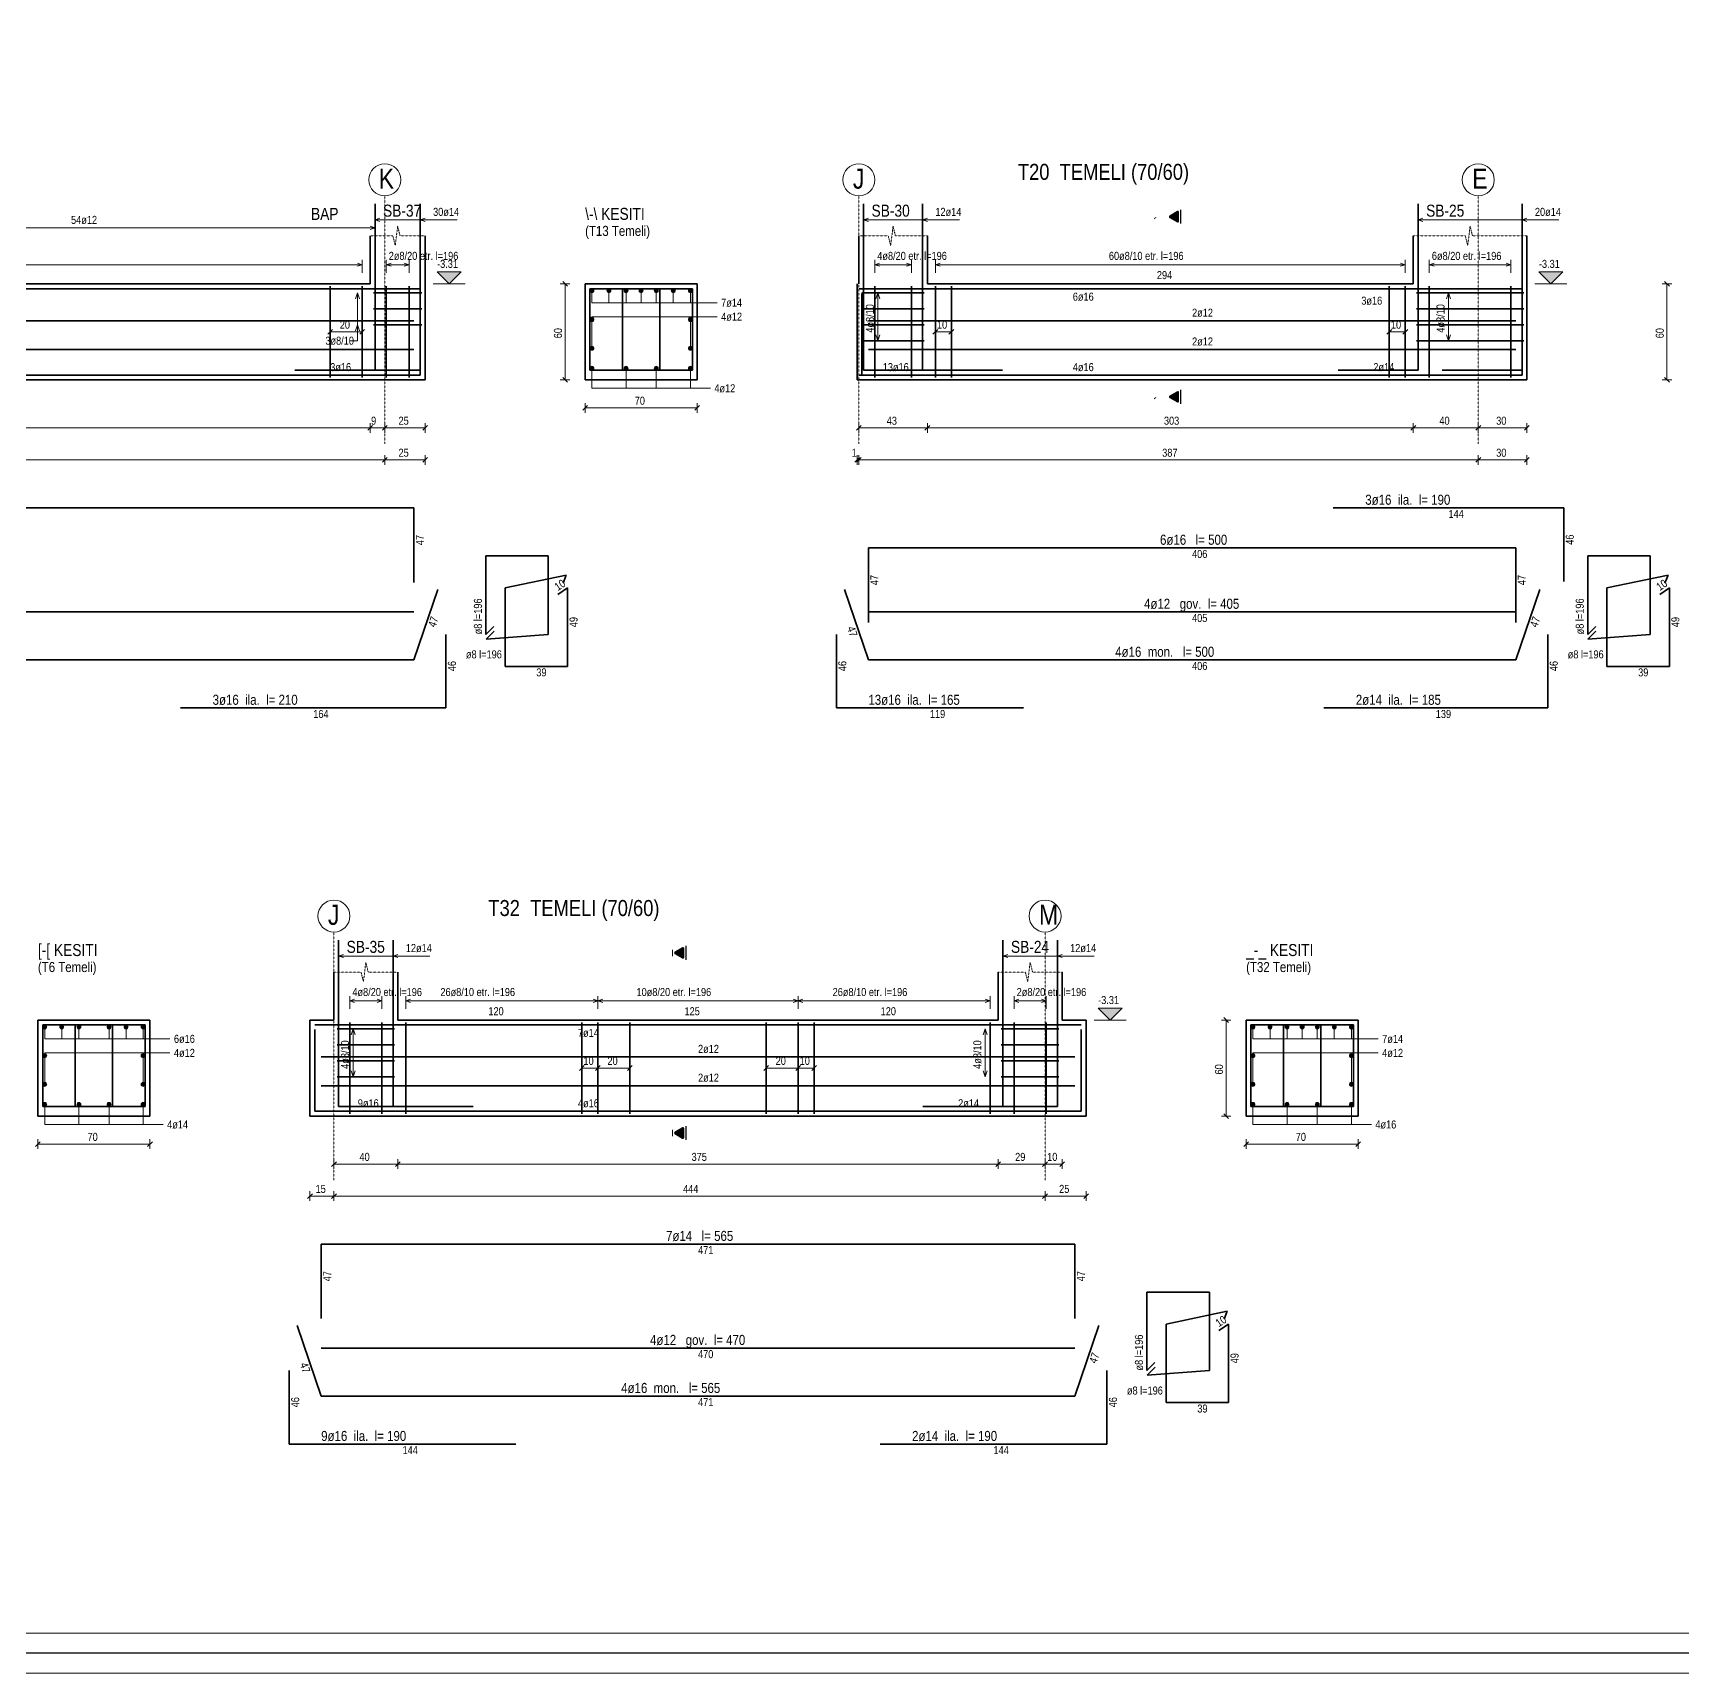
# Model space of a CAD drawing. Header units: millimetres. Extents: x -267 to 94375, y 6431 to 10838.
# Drawn here: x 36327 to 38388, y 6532 to 8581 of the extents above; entities that cross this region are included whole.
import ezdxf

# ---------------------------------------------------------------- set-up
doc = ezdxf.new("R2010")
doc.units = ezdxf.units.MM
doc.header["$LTSCALE"] = 0.0001
doc.linetypes.add('DASHED', pattern=[19.05, 12.7, -6.35])
for name, color, linetype, lineweight in [('AKS BALONU (BEYKENT)', 7, 'Continuous', 20), ('AKS CIZGISI (BEYKENT)', 252, 'DASHED', 20), ('AKS NO (BEYKENT)', 3, 'Continuous', 20), ('DONATI (BEYKENT)', 4, 'Continuous', 35), ('DONATI KESIT (BEYKENT)', 7, 'Continuous', 20), ('DONATI YAZISI (BEYKENT)', 3, 'Continuous', 20), ('FILIZ (BEYKENT)', 60, 'Continuous', 20), ('I.DONATI OKU (BEYKENT)', 160, 'Continuous', 20), ('KESIT ISMI (BEYKENT)', 6, 'Continuous', 20), ('KESIT SINIRI (BEYKENT)', 241, 'DASHED', 20), ('KESIT_(BEYKENT)', 151, 'Continuous', 25), ('KOLON ISMI (BEYKENT)', 91, 'Continuous', 20), ('KOT CIZGI (BEYKENT)', 120, 'Continuous', 20), ('KOT YAZI (BEYKENT)', 7, 'Continuous', 20), ('OLCU (BEYKENT)', 14, 'Continuous', 20), ('OLCU YAZISI (BEYKENT)', 7, 'Continuous', 20), ('SHEETSUMMARY-50', 152, 'Continuous', 20), ('SheetView', 40, 'Continuous', 20), ('SheetViewOut', 231, 'Continuous', 20), ('TEMEL (BEYKENT)', 2, 'Continuous', 35), ('TEMEL ISMI (BEYKENT)', 40, 'Continuous', 20), ('YAZI (BEYKENT)', 140, 'Continuous', 20)]:
    doc.layers.add(name, color=color, linetype=linetype, lineweight=lineweight)
doc.styles.add('KOT (BEYKENT)', font='')
doc.styles.add('OLCU (BEYKENT)', font='')
doc.styles.add('YAZI (BEYKENT)', font='')
doc.styles.get('KOT (BEYKENT)').set_extended_font_data('Bahnschrift Light Condensed')
doc.styles.get('OLCU (BEYKENT)').set_extended_font_data('Bahnschrift Light Condensed')
doc.styles.get('YAZI (BEYKENT)').set_extended_font_data('Bahnschrift Light Condensed')

msp = doc.modelspace()

# ---------------------------------------------------------------- hatches: boundary and pattern name
at = {"layer": 'DONATI KESIT (BEYKENT)', "lineweight": 30}
h = msp.add_hatch(color=256, dxfattribs=at)
h.dxf.hatch_style = 1
h.paths.add_polyline_path([(37023.27, 8259.33, 1), (37028.27, 8259.33, 1)])
h = msp.add_hatch(color=256, dxfattribs=at)
h.dxf.hatch_style = 1
h.paths.add_polyline_path([(37044.6, 8259.33, 1), (37049.6, 8259.33, 1)])
h = msp.add_hatch(color=256, dxfattribs=at)
h.dxf.hatch_style = 1
h.paths.add_polyline_path([(37065.93, 8259.33, 1), (37070.93, 8259.33, 1)])
h = msp.add_hatch(color=256, dxfattribs=at)
h.dxf.hatch_style = 1
h.paths.add_polyline_path([(37084.77, 8259.33, 1), (37089.77, 8259.33, 1)])
h = msp.add_hatch(color=256, dxfattribs=at)
h.dxf.hatch_style = 1
h.paths.add_polyline_path([(37103.6, 8259.33, 1), (37108.6, 8259.33, 1)])
h = msp.add_hatch(color=256, dxfattribs=at)
h.dxf.hatch_style = 1
h.paths.add_polyline_path([(37124.93, 8259.33, 1), (37129.93, 8259.33, 1)])
h = msp.add_hatch(color=256, dxfattribs=at)
h.dxf.hatch_style = 1
h.paths.add_polyline_path([(37146.27, 8259.33, 1), (37151.27, 8259.33, 1)])
h = msp.add_hatch(color=256, dxfattribs=at)
h.dxf.hatch_style = 1
h.paths.add_polyline_path([(37023.27, 8223.33, 1), (37028.27, 8223.33, 1)])
h = msp.add_hatch(color=256, dxfattribs=at)
h.dxf.hatch_style = 1
h.paths.add_polyline_path([(37146.27, 8223.33, 1), (37151.27, 8223.33, 1)])
h = msp.add_hatch(color=256, dxfattribs=at)
h.dxf.hatch_style = 1
h.paths.add_polyline_path([(37023.27, 8187.33, 1), (37028.27, 8187.33, 1)])
h = msp.add_hatch(color=256, dxfattribs=at)
h.dxf.hatch_style = 1
h.paths.add_polyline_path([(37146.27, 8187.33, 1), (37151.27, 8187.33, 1)])
h = msp.add_hatch(color=256, dxfattribs=at)
h.dxf.hatch_style = 1
h.paths.add_polyline_path([(37023.27, 8162.33, 1), (37028.27, 8162.33, 1)])
h = msp.add_hatch(color=256, dxfattribs=at)
h.dxf.hatch_style = 1
h.paths.add_polyline_path([(37065.93, 8162.33, 1), (37070.93, 8162.33, 1)])
h = msp.add_hatch(color=256, dxfattribs=at)
h.dxf.hatch_style = 1
h.paths.add_polyline_path([(37103.6, 8162.33, 1), (37108.6, 8162.33, 1)])
h = msp.add_hatch(color=256, dxfattribs=at)
h.dxf.hatch_style = 1
h.paths.add_polyline_path([(37146.27, 8162.33, 1), (37151.27, 8162.33, 1)])
h = msp.add_hatch(color=256, dxfattribs=at)
h.dxf.hatch_style = 1
h.paths.add_polyline_path([(36339.39, 7339.33, 1), (36344.39, 7339.33, 1)])
h = msp.add_hatch(color=256, dxfattribs=at)
h.dxf.hatch_style = 1
h.paths.add_polyline_path([(36360.73, 7339.33, 1), (36365.73, 7339.33, 1)])
h = msp.add_hatch(color=256, dxfattribs=at)
h.dxf.hatch_style = 1
h.paths.add_polyline_path([(36382.06, 7339.33, 1), (36387.06, 7339.33, 1)])
h = msp.add_hatch(color=256, dxfattribs=at)
h.dxf.hatch_style = 1
h.paths.add_polyline_path([(36419.73, 7339.33, 1), (36424.73, 7339.33, 1)])
h = msp.add_hatch(color=256, dxfattribs=at)
h.dxf.hatch_style = 1
h.paths.add_polyline_path([(36441.06, 7339.33, 1), (36446.06, 7339.33, 1)])
h = msp.add_hatch(color=256, dxfattribs=at)
h.dxf.hatch_style = 1
h.paths.add_polyline_path([(36462.39, 7339.33, 1), (36467.39, 7339.33, 1)])
h = msp.add_hatch(color=256, dxfattribs=at)
h.dxf.hatch_style = 1
h.paths.add_polyline_path([(37849.39, 7339.33, 1), (37854.39, 7339.33, 1)])
h = msp.add_hatch(color=256, dxfattribs=at)
h.dxf.hatch_style = 1
h.paths.add_polyline_path([(37870.72, 7339.33, 1), (37875.72, 7339.33, 1)])
h = msp.add_hatch(color=256, dxfattribs=at)
h.dxf.hatch_style = 1
h.paths.add_polyline_path([(37892.06, 7339.33, 1), (37897.06, 7339.33, 1)])
h = msp.add_hatch(color=256, dxfattribs=at)
h.dxf.hatch_style = 1
h.paths.add_polyline_path([(37910.89, 7339.33, 1), (37915.89, 7339.33, 1)])
h = msp.add_hatch(color=256, dxfattribs=at)
h.dxf.hatch_style = 1
h.paths.add_polyline_path([(37929.72, 7339.33, 1), (37934.72, 7339.33, 1)])
h = msp.add_hatch(color=256, dxfattribs=at)
h.dxf.hatch_style = 1
h.paths.add_polyline_path([(37951.06, 7339.33, 1), (37956.06, 7339.33, 1)])
h = msp.add_hatch(color=256, dxfattribs=at)
h.dxf.hatch_style = 1
h.paths.add_polyline_path([(37972.39, 7339.33, 1), (37977.39, 7339.33, 1)])
h = msp.add_hatch(color=256, dxfattribs=at)
h.dxf.hatch_style = 1
h.paths.add_polyline_path([(36339.39, 7303.33, 1), (36344.39, 7303.33, 1)])
h = msp.add_hatch(color=256, dxfattribs=at)
h.dxf.hatch_style = 1
h.paths.add_polyline_path([(36462.39, 7303.33, 1), (36467.39, 7303.33, 1)])
h = msp.add_hatch(color=256, dxfattribs=at)
h.dxf.hatch_style = 1
h.paths.add_polyline_path([(37849.39, 7303.33, 1), (37854.39, 7303.33, 1)])
h = msp.add_hatch(color=256, dxfattribs=at)
h.dxf.hatch_style = 1
h.paths.add_polyline_path([(37972.39, 7303.33, 1), (37977.39, 7303.33, 1)])
h = msp.add_hatch(color=256, dxfattribs=at)
h.dxf.hatch_style = 1
h.paths.add_polyline_path([(36339.39, 7267.33, 1), (36344.39, 7267.33, 1)])
h = msp.add_hatch(color=256, dxfattribs=at)
h.dxf.hatch_style = 1
h.paths.add_polyline_path([(36462.39, 7267.33, 1), (36467.39, 7267.33, 1)])
h = msp.add_hatch(color=256, dxfattribs=at)
h.dxf.hatch_style = 1
h.paths.add_polyline_path([(37849.39, 7267.33, 1), (37854.39, 7267.33, 1)])
h = msp.add_hatch(color=256, dxfattribs=at)
h.dxf.hatch_style = 1
h.paths.add_polyline_path([(37972.39, 7267.33, 1), (37977.39, 7267.33, 1)])
h = msp.add_hatch(color=256, dxfattribs=at)
h.dxf.hatch_style = 1
h.paths.add_polyline_path([(36339.39, 7242.33, 1), (36344.39, 7242.33, 1)])
h = msp.add_hatch(color=256, dxfattribs=at)
h.dxf.hatch_style = 1
h.paths.add_polyline_path([(36382.06, 7242.33, 1), (36387.06, 7242.33, 1)])
h = msp.add_hatch(color=256, dxfattribs=at)
h.dxf.hatch_style = 1
h.paths.add_polyline_path([(36419.73, 7242.33, 1), (36424.73, 7242.33, 1)])
h = msp.add_hatch(color=256, dxfattribs=at)
h.dxf.hatch_style = 1
h.paths.add_polyline_path([(36462.39, 7242.33, 1), (36467.39, 7242.33, 1)])
h = msp.add_hatch(color=256, dxfattribs=at)
h.dxf.hatch_style = 1
h.paths.add_polyline_path([(37849.39, 7242.33, 1), (37854.39, 7242.33, 1)])
h = msp.add_hatch(color=256, dxfattribs=at)
h.dxf.hatch_style = 1
h.paths.add_polyline_path([(37892.06, 7242.33, 1), (37897.06, 7242.33, 1)])
h = msp.add_hatch(color=256, dxfattribs=at)
h.dxf.hatch_style = 1
h.paths.add_polyline_path([(37929.72, 7242.33, 1), (37934.72, 7242.33, 1)])
h = msp.add_hatch(color=256, dxfattribs=at)
h.dxf.hatch_style = 1
h.paths.add_polyline_path([(37972.39, 7242.33, 1), (37977.39, 7242.33, 1)])
at = {"layer": 'KESIT_(BEYKENT)'}
h = msp.add_hatch(color=256, dxfattribs=at)
h.dxf.hatch_style = 1
h.paths.add_polyline_path([(37759, 8357.23, 0.5773503), (37757.5, 8358.1), (37748, 8352.61, 0.5773503), (37748, 8350.88), (37757.5, 8345.39, 0.5773503), (37759, 8346.26)])
h = msp.add_hatch(color=256, dxfattribs=at)
h.dxf.hatch_style = 1
h.paths.add_polyline_path([(37759, 8132.23, 0.5773503), (37757.5, 8133.1), (37748, 8127.61, 0.5773503), (37748, 8125.88), (37757.5, 8120.39, 0.5773503), (37759, 8121.26)])
h = msp.add_hatch(color=256, dxfattribs=at)
h.dxf.hatch_style = 1
h.paths.add_polyline_path([(37140.55, 7437.23, 0.5773503), (37139.05, 7438.1), (37129.55, 7432.61, 0.5773503), (37129.55, 7430.88), (37139.05, 7425.39, 0.5773503), (37140.55, 7426.26)])
h = msp.add_hatch(color=256, dxfattribs=at)
h.dxf.hatch_style = 1
h.paths.add_polyline_path([(37140.55, 7212.23, 0.5773503), (37139.05, 7213.1), (37129.55, 7207.61, 0.5773503), (37129.55, 7205.88), (37139.05, 7200.39, 0.5773503), (37140.55, 7201.26)])
at = {"layer": 'KOT CIZGI (BEYKENT)'}
for points in [[(36862.27, 8282.83), (36832.27, 8282.83), (36847.27, 8267.83)], [(38239.3, 8282.83), (38209.3, 8282.83), (38224.3, 8267.83)], [(37688.39, 7362.83), (37658.39, 7362.83), (37673.39, 7347.83)]]:
    msp.add_hatch(color=256, dxfattribs=at).paths.add_polyline_path(points)

# ---------------------------------------------------------------- linework, layer by layer
at = {"layer": 'AKS BALONU (BEYKENT)'}
for centre in [(36766.87, 8397.83), (37359.41, 8397.83), (38133.5, 8397.83), (36703.39, 7477.83), (37592.02, 7477.83)]:
    msp.add_circle(centre, 20, dxfattribs=at)
at = {"layer": 'AKS CIZGISI (BEYKENT)'}
for p, q in [((36766.87, 8377.83), (36766.87, 8067.83)), ((37359.41, 8377.83), (37359.41, 8067.83)), ((38133.5, 8377.83), (38133.5, 8067.83)), ((36703.39, 7457.83), (36703.39, 7147.83)), ((37592.02, 7457.83), (37592.02, 7147.83))]:
    msp.add_line(p, q, dxfattribs=at)
at = {"layer": 'DONATI (BEYKENT)'}
for p, q in [((36754.67, 8159.83), (36754.67, 8367.83)), ((36811.27, 8153.83), (36811.27, 8367.83)), ((37365.21, 8159.83), (37365.21, 8367.83)), ((37439.01, 8159.83), (37439.01, 8367.83)), ((38058.3, 8159.83), (38058.3, 8367.83)), ((38188.3, 8153.83), (38188.3, 8367.83)), ((36698.67, 8264.83), (36698.67, 8150.83)), ((36738.67, 8264.83), (36738.67, 8150.83)), ((36768.67, 8264.83), (36768.67, 8150.83)), ((36797.27, 8264.83), (36797.27, 8150.83)), ((37379.21, 8264.83), (37379.21, 8150.83)), ((37425.01, 8264.83), (37425.01, 8150.83)), ((37455.01, 8264.83), (37455.01, 8150.83)), ((37475.01, 8264.83), (37475.01, 8150.83)), ((38022.3, 8264.83), (38022.3, 8150.83)), ((38042.3, 8264.83), (38042.3, 8150.83)), ((38072.3, 8264.83), (38072.3, 8150.83)), ((38174.3, 8264.83), (38174.3, 8150.83)), ((35561.18, 8261.83), (36811.27, 8261.83)), ((36752.67, 8256.83), (36813.27, 8256.83)), ((37023.27, 8261.83), (37151.27, 8261.83)), ((37023.27, 8159.83), (37023.27, 8261.83)), ((37063.89, 8159.83), (37063.89, 8261.83)), ((37110.52, 8159.83), (37110.52, 8261.83)), ((37151.27, 8261.83), (37151.27, 8159.83)), ((37359.41, 8261.83), (38188.3, 8261.83)), ((37363.21, 8256.83), (37441.01, 8256.83)), ((37363.27, 8153.83), (37363.27, 8255.83)), ((38056.3, 8256.83), (38190.3, 8256.83)), ((36752.67, 8236.83), (36813.27, 8236.83)), ((37363.21, 8236.83), (37441.01, 8236.83)), ((38056.3, 8236.83), (38190.3, 8236.83)), ((35573.18, 8221.83), (36803.27, 8221.83)), ((36752.67, 8216.83), (36813.27, 8216.83)), ((37363.21, 8216.83), (37441.01, 8216.83)), ((37371.27, 8221.83), (38180.3, 8221.83)), ((38056.3, 8216.83), (38190.3, 8216.83)), ((35573.18, 8185.83), (36803.27, 8185.83)), ((37363.21, 8196.83), (37441.01, 8196.83)), ((37371.27, 8185.83), (38180.3, 8185.83)), ((38056.3, 8196.83), (38190.3, 8196.83)), ((35561.18, 8153.83), (36811.27, 8153.83)), ((36654.67, 8159.83), (36811.27, 8159.83)), ((37151.27, 8159.83), (37023.27, 8159.83)), ((37359.41, 8153.83), (38188.3, 8153.83)), ((37539.01, 8159.83), (37365.21, 8159.83)), ((37958.3, 8159.83), (38058.3, 8159.83)), ((38088.3, 8159.83), (38188.3, 8159.83)), ((35573.18, 7987.83), (36803.27, 7987.83)), ((36803.27, 7987.83), (36803.27, 7894.75)), ((37952.3, 7987.83), (38240.3, 7987.83)), ((38240.3, 7895.83), (38240.3, 7987.83)), ((37371.27, 7937.83), (37371.27, 7844.75)), ((37371.27, 7937.83), (38180.3, 7937.83)), ((38180.3, 7937.83), (38180.3, 7844.75)), ((36893.27, 7927.83), (36893.27, 7829.83)), ((36893.27, 7927.83), (36971.27, 7927.83)), ((36971.27, 7829.83), (36971.27, 7927.83)), ((38270.3, 7927.83), (38270.3, 7829.83)), ((38270.3, 7927.83), (38348.3, 7927.83)), ((38348.3, 7829.83), (38348.3, 7927.83)), ((36917.27, 7887.83), (36993.68, 7903.83)), ((36989.68, 7893.83), (36993.68, 7903.83)), ((38294.3, 7887.83), (38370.71, 7903.83)), ((38366.71, 7893.83), (38370.71, 7903.83)), ((36803.27, 7797.83), (36833.27, 7885.94)), ((36917.27, 7887.83), (36917.27, 7789.83)), ((36983.27, 7879.83), (36995.27, 7887.83)), ((36995.27, 7789.83), (36995.27, 7887.83)), ((37341.27, 7885.94), (37371.27, 7797.83)), ((38180.3, 7797.83), (38210.3, 7885.94)), ((38294.3, 7887.83), (38294.3, 7789.83)), ((38360.3, 7879.83), (38372.3, 7887.83)), ((38372.3, 7789.83), (38372.3, 7887.83)), ((35573.18, 7857.83), (36803.27, 7857.83)), ((37371.27, 7857.83), (38180.3, 7857.83)), ((36903.27, 7839.83), (36893.27, 7829.83)), ((36903.5, 7833.83), (36893.5, 7823.83)), ((38280.3, 7839.83), (38270.3, 7829.83)), ((38280.53, 7833.83), (38270.53, 7823.83)), ((36843.27, 7829.83), (36843.27, 7737.83)), ((36971.27, 7829.83), (36893.5, 7823.83)), ((37331.27, 7829.83), (37331.27, 7737.83)), ((38220.3, 7829.83), (38220.3, 7737.83)), ((38348.3, 7829.83), (38270.53, 7823.83)), ((35573.18, 7797.83), (36803.27, 7797.83)), ((37371.27, 7797.83), (38180.3, 7797.83)), ((36995.27, 7789.83), (36917.27, 7789.83)), ((38372.3, 7789.83), (38294.3, 7789.83)), ((36843.27, 7737.83), (36511.74, 7737.83)), ((37331.27, 7737.83), (37565.01, 7737.83)), ((38220.3, 7737.83), (37940.48, 7737.83)), ((36709.19, 7239.83), (36709.19, 7447.83)), ((36777.19, 7239.83), (36777.19, 7447.83)), ((37539.42, 7239.83), (37539.42, 7447.83)), ((37607.42, 7239.83), (37607.42, 7447.83)), ((36339.39, 7341.83), (36467.39, 7341.83)), ((36339.39, 7239.83), (36339.39, 7341.83)), ((36380.02, 7239.83), (36380.02, 7341.83)), ((36426.65, 7239.83), (36426.65, 7341.83)), ((36467.39, 7341.83), (36467.39, 7239.83)), ((36679.39, 7341.83), (37637.39, 7341.83)), ((36723.19, 7344.83), (36723.19, 7230.83)), ((36763.19, 7344.83), (36763.19, 7230.83)), ((36793.19, 7344.83), (36793.19, 7230.83)), ((37013.19, 7344.83), (37013.19, 7230.83)), ((37033.19, 7344.83), (37033.19, 7230.83)), ((37073.19, 7344.83), (37073.19, 7230.83)), ((37243.42, 7344.83), (37243.42, 7230.83)), ((37283.42, 7344.83), (37283.42, 7230.83)), ((37303.42, 7344.83), (37303.42, 7230.83)), ((37523.42, 7344.83), (37523.42, 7230.83)), ((37553.42, 7344.83), (37553.42, 7230.83)), ((37593.42, 7344.83), (37593.42, 7230.83)), ((37849.39, 7341.83), (37977.39, 7341.83)), ((37849.39, 7239.83), (37849.39, 7341.83)), ((37890.02, 7239.83), (37890.02, 7341.83)), ((37936.64, 7239.83), (37936.64, 7341.83)), ((37977.39, 7341.83), (37977.39, 7239.83)), ((36679.39, 7233.83), (36679.39, 7335.83)), ((36707.19, 7336.83), (36779.19, 7336.83)), ((36707.19, 7316.83), (36779.19, 7316.83)), ((37537.42, 7336.83), (37609.42, 7336.83)), ((37537.42, 7316.83), (37609.42, 7316.83)), ((37637.39, 7233.83), (37637.39, 7335.83)), ((36687.39, 7301.83), (37629.39, 7301.83)), ((36707.19, 7296.83), (36779.19, 7296.83)), ((37537.42, 7296.83), (37609.42, 7296.83)), ((36707.19, 7276.83), (36779.19, 7276.83)), ((37537.42, 7276.83), (37609.42, 7276.83)), ((36687.39, 7265.83), (37629.39, 7265.83)), ((36467.39, 7239.83), (36339.39, 7239.83)), ((36679.39, 7233.83), (37637.39, 7233.83)), ((36877.19, 7239.83), (36709.19, 7239.83)), ((37439.42, 7239.83), (37607.42, 7239.83)), ((37977.39, 7239.83), (37849.39, 7239.83)), ((36687.39, 7067.83), (36687.39, 6974.75)), ((36687.39, 7067.83), (37629.39, 7067.83)), ((37629.39, 7067.83), (37629.39, 6974.75)), ((37719.39, 7007.83), (37719.39, 6909.83)), ((37719.39, 7007.83), (37797.39, 7007.83)), ((37797.39, 6909.83), (37797.39, 7007.83)), ((36657.39, 6965.94), (36687.39, 6877.83)), ((37629.39, 6877.83), (37659.39, 6965.94)), ((37743.39, 6967.83), (37819.8, 6983.83)), ((37743.39, 6967.83), (37743.39, 6869.83)), ((37809.39, 6959.83), (37821.39, 6967.83)), ((37815.8, 6973.83), (37819.8, 6983.83)), ((37821.39, 6869.83), (37821.39, 6967.83)), ((36687.39, 6937.83), (37629.39, 6937.83)), ((36647.39, 6909.83), (36647.39, 6817.83)), ((37669.39, 6909.83), (37669.39, 6817.83)), ((37729.39, 6919.83), (37719.39, 6909.83)), ((37729.62, 6913.83), (37719.62, 6903.83)), ((37797.39, 6909.83), (37719.62, 6903.83)), ((36687.39, 6877.83), (37629.39, 6877.83)), ((37821.39, 6869.83), (37743.39, 6869.83)), ((36647.39, 6817.83), (36930.75, 6817.83)), ((37669.39, 6817.83), (37385.86, 6817.83))]:
    msp.add_line(p, q, dxfattribs=at)
at = {"layer": 'DONATI KESIT (BEYKENT)'}
for centre in [(37025.77, 8259.33), (37047.1, 8259.33), (37068.43, 8259.33), (37087.27, 8259.33), (37106.1, 8259.33), (37127.43, 8259.33), (37148.77, 8259.33), (37025.77, 8223.33), (37148.77, 8223.33), (37025.77, 8187.33), (37148.77, 8187.33), (37025.77, 8162.33), (37068.43, 8162.33), (37106.1, 8162.33), (37148.77, 8162.33), (36341.89, 7339.33), (36363.23, 7339.33), (36384.56, 7339.33), (36422.23, 7339.33), (36443.56, 7339.33), (36464.89, 7339.33), (37851.89, 7339.33), (37873.22, 7339.33), (37894.56, 7339.33), (37913.39, 7339.33), (37932.22, 7339.33), (37953.56, 7339.33), (37974.89, 7339.33), (36341.89, 7303.33), (36464.89, 7303.33), (37851.89, 7303.33), (37974.89, 7303.33), (36341.89, 7267.33), (36464.89, 7267.33), (37851.89, 7267.33), (37974.89, 7267.33), (36341.89, 7242.33), (36384.56, 7242.33), (36422.23, 7242.33), (36464.89, 7242.33), (37851.89, 7242.33), (37894.56, 7242.33), (37932.22, 7242.33), (37974.89, 7242.33)]:
    msp.add_circle(centre, 2.5, dxfattribs=at)
at = {"layer": 'I.DONATI OKU (BEYKENT)'}
for p, q in [((36754.67, 8347.83), (36760.67, 8349.83)), ((36754.67, 8347.83), (36857.27, 8347.83)), ((36754.67, 8347.83), (36760.67, 8345.83)), ((36811.27, 8347.83), (36817.27, 8349.83)), ((36811.27, 8347.83), (36817.27, 8345.83)), ((37365.21, 8347.83), (37371.21, 8349.83)), ((37365.21, 8347.83), (37485.01, 8347.83)), ((37365.21, 8347.83), (37371.21, 8345.83)), ((37439.01, 8347.83), (37445.01, 8349.83)), ((37439.01, 8347.83), (37445.01, 8345.83)), ((38058.3, 8347.83), (38064.3, 8349.83)), ((38058.3, 8347.83), (38234.3, 8347.83)), ((38058.3, 8347.83), (38064.3, 8345.83)), ((38188.3, 8347.83), (38194.3, 8349.83)), ((38188.3, 8347.83), (38194.3, 8345.83)), ((35634.98, 8337.83), (36754.67, 8337.83)), ((36754.67, 8337.83), (36748.67, 8339.83)), ((36754.67, 8337.83), (36748.67, 8335.83)), ((35650.98, 8291.83), (36738.67, 8291.83)), ((36738.67, 8291.83), (36732.67, 8293.83)), ((36738.67, 8291.83), (36732.67, 8289.83)), ((36738.67, 8297.83), (36738.67, 8281.83)), ((36768.67, 8297.83), (36768.67, 8281.83)), ((36768.67, 8291.83), (36774.67, 8293.83)), ((36768.67, 8291.83), (36797.27, 8291.83)), ((36768.67, 8291.83), (36774.67, 8289.83)), ((36797.27, 8291.83), (36791.27, 8293.83)), ((36797.27, 8291.83), (36791.27, 8289.83)), ((36797.27, 8297.83), (36797.27, 8281.83)), ((37379.21, 8297.83), (37379.21, 8281.83)), ((37379.21, 8291.83), (37385.21, 8293.83)), ((37379.21, 8291.83), (37425.01, 8291.83)), ((37379.21, 8291.83), (37385.21, 8289.83)), ((37425.01, 8291.83), (37419.01, 8293.83)), ((37425.01, 8291.83), (37419.01, 8289.83)), ((37425.01, 8297.83), (37425.01, 8281.83)), ((37455.01, 8297.83), (37455.01, 8281.83)), ((37455.01, 8291.83), (37461.01, 8293.83)), ((37455.01, 8291.83), (38042.3, 8291.83)), ((37455.01, 8291.83), (37461.01, 8289.83)), ((38042.3, 8291.83), (38036.3, 8293.83)), ((38042.3, 8291.83), (38036.3, 8289.83)), ((38042.3, 8297.83), (38042.3, 8281.83)), ((38072.3, 8297.83), (38072.3, 8281.83)), ((38072.3, 8291.83), (38078.3, 8293.83)), ((38072.3, 8291.83), (38174.3, 8291.83)), ((38072.3, 8291.83), (38078.3, 8289.83)), ((38174.3, 8291.83), (38168.3, 8293.83)), ((38174.3, 8291.83), (38168.3, 8289.83)), ((38174.3, 8297.83), (38174.3, 8281.83)), ((36732.67, 8256.83), (36730.17, 8249.33)), ((36732.67, 8256.83), (36732.67, 8196.83)), ((36732.67, 8256.83), (36735.17, 8249.33)), ((37025.77, 8259.33), (37025.77, 8244.33)), ((37025.77, 8244.33), (37182.27, 8244.33)), ((37047.1, 8259.33), (37047.1, 8244.33)), ((37068.43, 8259.33), (37068.43, 8244.33)), ((37087.27, 8259.33), (37087.27, 8244.33)), ((37106.1, 8259.33), (37106.1, 8244.33)), ((37127.43, 8259.33), (37127.43, 8244.33)), ((37148.77, 8259.33), (37148.77, 8244.33)), ((37383.21, 8256.83), (37380.71, 8249.33)), ((37383.21, 8256.83), (37383.21, 8196.83)), ((37383.21, 8256.83), (37385.71, 8249.33)), ((38096.3, 8256.83), (38093.8, 8249.33)), ((38096.3, 8256.83), (38096.3, 8196.83)), ((38096.3, 8256.83), (38098.8, 8249.33)), ((37025.77, 8187.33), (37025.77, 8226.83)), ((37025.77, 8226.83), (37182.27, 8226.83)), ((37148.77, 8187.33), (37148.77, 8226.83)), ((36732.67, 8216.83), (36730.17, 8209.33)), ((36732.67, 8216.83), (36735.17, 8209.33)), ((37383.21, 8196.83), (37380.71, 8204.33)), ((37383.21, 8196.83), (37385.71, 8204.33)), ((38096.3, 8196.83), (38093.8, 8204.33)), ((38096.3, 8196.83), (38098.8, 8204.33)), ((36722.67, 8196.83), (36732.67, 8196.83)), ((37025.77, 8162.33), (37025.77, 8137.33)), ((37068.43, 8162.33), (37068.43, 8137.33)), ((37106.1, 8162.33), (37106.1, 8137.33)), ((37148.77, 8162.33), (37148.77, 8137.33)), ((37025.77, 8137.33), (37173.77, 8137.33)), ((36709.19, 7427.83), (36715.19, 7429.83)), ((36709.19, 7427.83), (36823.19, 7427.83)), ((36709.19, 7427.83), (36715.19, 7425.83)), ((36777.19, 7427.83), (36783.19, 7429.83)), ((36777.19, 7427.83), (36783.19, 7425.83)), ((37539.42, 7427.83), (37545.42, 7429.83)), ((37539.42, 7427.83), (37653.42, 7427.83)), ((37539.42, 7427.83), (37545.42, 7425.83)), ((37607.42, 7427.83), (37613.42, 7429.83)), ((37607.42, 7427.83), (37613.42, 7425.83)), ((36723.19, 7377.83), (36723.19, 7361.83)), ((36723.19, 7371.83), (36729.19, 7373.83)), ((36723.19, 7371.83), (36763.19, 7371.83)), ((36723.19, 7371.83), (36729.19, 7369.83)), ((36763.19, 7371.83), (36757.19, 7373.83)), ((36763.19, 7371.83), (36757.19, 7369.83)), ((36763.19, 7377.83), (36763.19, 7361.83)), ((36793.19, 7377.83), (36793.19, 7361.83)), ((36793.19, 7371.83), (36799.19, 7373.83)), ((36793.19, 7371.83), (37523.42, 7371.83)), ((36793.19, 7371.83), (36799.19, 7369.83)), ((37027.19, 7373.83), (37039.19, 7369.83)), ((37027.19, 7369.83), (37039.19, 7373.83)), ((37033.19, 7377.83), (37033.19, 7361.83)), ((37277.42, 7373.83), (37289.42, 7369.83)), ((37277.42, 7369.83), (37289.42, 7373.83)), ((37283.42, 7377.83), (37283.42, 7361.83)), ((37523.42, 7371.83), (37517.42, 7373.83)), ((37523.42, 7371.83), (37517.42, 7369.83)), ((37523.42, 7377.83), (37523.42, 7361.83)), ((37553.42, 7377.83), (37553.42, 7361.83)), ((37553.42, 7371.83), (37559.42, 7373.83)), ((37553.42, 7371.83), (37593.42, 7371.83)), ((37553.42, 7371.83), (37559.42, 7369.83)), ((37593.42, 7371.83), (37587.42, 7373.83)), ((37593.42, 7371.83), (37587.42, 7369.83)), ((37593.42, 7377.83), (37593.42, 7361.83)), ((36341.89, 7339.33), (36341.89, 7324.33)), ((36363.23, 7339.33), (36363.23, 7324.33)), ((36384.56, 7339.33), (36384.56, 7324.33)), ((36422.23, 7339.33), (36422.23, 7324.33)), ((36443.56, 7339.33), (36443.56, 7324.33)), ((36464.89, 7339.33), (36464.89, 7324.33)), ((37851.89, 7339.33), (37851.89, 7324.33)), ((37873.22, 7339.33), (37873.22, 7324.33)), ((37894.56, 7339.33), (37894.56, 7324.33)), ((37913.39, 7339.33), (37913.39, 7324.33)), ((37932.22, 7339.33), (37932.22, 7324.33)), ((37953.56, 7339.33), (37953.56, 7324.33)), ((37974.89, 7339.33), (37974.89, 7324.33)), ((36341.89, 7324.33), (36498.39, 7324.33)), ((36727.19, 7336.83), (36724.69, 7329.33)), ((36727.19, 7336.83), (36727.19, 7276.83)), ((36727.19, 7336.83), (36729.69, 7329.33)), ((37517.42, 7336.83), (37514.92, 7329.33)), ((37517.42, 7336.83), (37517.42, 7276.83)), ((37517.42, 7336.83), (37519.92, 7329.33)), ((37851.89, 7324.33), (38008.39, 7324.33)), ((36341.89, 7267.33), (36341.89, 7306.83)), ((36341.89, 7306.83), (36498.39, 7306.83)), ((36464.89, 7267.33), (36464.89, 7306.83)), ((37851.89, 7267.33), (37851.89, 7306.83)), ((37851.89, 7306.83), (38008.39, 7306.83)), ((37974.89, 7267.33), (37974.89, 7306.83)), ((36727.19, 7276.83), (36724.69, 7284.33)), ((36727.19, 7276.83), (36729.69, 7284.33)), ((37517.42, 7276.83), (37514.92, 7284.33)), ((37517.42, 7276.83), (37519.92, 7284.33)), ((36341.89, 7242.33), (36341.89, 7217.33)), ((36384.56, 7242.33), (36384.56, 7217.33)), ((36422.23, 7242.33), (36422.23, 7217.33)), ((36464.89, 7242.33), (36464.89, 7217.33)), ((37851.89, 7242.33), (37851.89, 7217.33)), ((37894.56, 7242.33), (37894.56, 7217.33)), ((37932.22, 7242.33), (37932.22, 7217.33)), ((37974.89, 7242.33), (37974.89, 7217.33)), ((36341.89, 7217.33), (36489.89, 7217.33)), ((37851.89, 7217.33), (37999.89, 7217.33))]:
    msp.add_line(p, q, dxfattribs=at)
at = {"layer": 'KESIT SINIRI (BEYKENT)'}
for p, q in [((36748.67, 8327.83), (36776.97, 8327.83)), ((36776.97, 8327.83), (36779.97, 8315.83)), ((36779.97, 8315.83), (36782.97, 8339.83)), ((36782.97, 8339.83), (36785.97, 8327.83)), ((36785.97, 8327.83), (36817.27, 8327.83)), ((37359.21, 8327.83), (37396.11, 8327.83)), ((37396.11, 8327.83), (37399.11, 8315.83)), ((37399.11, 8315.83), (37402.11, 8339.83)), ((37402.11, 8339.83), (37405.11, 8327.83)), ((37405.11, 8327.83), (37445.01, 8327.83)), ((38052.3, 8327.83), (38117.3, 8327.83)), ((38117.3, 8327.83), (38120.3, 8315.83)), ((38120.3, 8315.83), (38123.3, 8339.83)), ((38123.3, 8339.83), (38126.3, 8327.83)), ((38126.3, 8327.83), (38194.3, 8327.83)), ((36740.19, 7395.83), (36743.19, 7419.83)), ((36743.19, 7419.83), (36746.19, 7407.83)), ((37570.42, 7395.83), (37573.42, 7419.83)), ((37573.42, 7419.83), (37576.42, 7407.83)), ((36703.19, 7407.83), (36737.19, 7407.83)), ((36737.19, 7407.83), (36740.19, 7395.83)), ((36746.19, 7407.83), (36783.19, 7407.83)), ((37533.42, 7407.83), (37567.42, 7407.83)), ((37567.42, 7407.83), (37570.42, 7395.83)), ((37576.42, 7407.83), (37613.42, 7407.83))]:
    msp.add_line(p, q, dxfattribs=at)
at = {"layer": 'KESIT_(BEYKENT)'}
for p, q in [((37761.5, 8360.41), (37761.5, 8343.09)), ((37761.5, 8135.41), (37761.5, 8118.09)), ((37143.05, 7440.41), (37143.05, 7423.09)), ((37143.05, 7215.41), (37143.05, 7198.08))]:
    msp.add_line(p, q, dxfattribs=at)
at = {"layer": 'KESIT_(BEYKENT)', "flags": 128}
for points in [[(37757.5, 8358.1), (37748, 8352.61, 0.5773503), (37748, 8350.88), (37757.5, 8345.39, 0.5773503), (37759, 8346.26), (37759, 8357.23, 0.5773503)], [(37757.5, 8133.1), (37748, 8127.61, 0.5773503), (37748, 8125.88), (37757.5, 8120.39, 0.5773503), (37759, 8121.26), (37759, 8132.23, 0.5773503)], [(37139.05, 7438.1), (37129.55, 7432.61, 0.5773503), (37129.55, 7430.88), (37139.05, 7425.39, 0.5773503), (37140.55, 7426.26), (37140.55, 7437.23, 0.5773503)], [(37139.05, 7213.1), (37129.55, 7207.61, 0.5773503), (37129.55, 7205.88), (37139.05, 7200.39, 0.5773503), (37140.55, 7201.26), (37140.55, 7212.23, 0.5773503)]]:
    msp.add_lwpolyline(points, format="xyb", close=True, dxfattribs=at)
at = {"layer": 'KOT CIZGI (BEYKENT)'}
for p, q in [((36827.27, 8267.83), (36867.27, 8267.83)), ((36832.27, 8282.83), (36862.27, 8282.83)), ((36847.27, 8267.83), (36832.27, 8282.83)), ((36847.27, 8267.83), (36862.27, 8282.83)), ((38204.3, 8267.83), (38244.3, 8267.83)), ((38209.3, 8282.83), (38239.3, 8282.83)), ((38224.3, 8267.83), (38209.3, 8282.83)), ((38224.3, 8267.83), (38239.3, 8282.83)), ((37658.39, 7362.83), (37688.39, 7362.83)), ((37673.39, 7347.83), (37658.39, 7362.83)), ((37673.39, 7347.83), (37688.39, 7362.83)), ((37653.39, 7347.83), (37693.39, 7347.83))]:
    msp.add_line(p, q, dxfattribs=at)
at = {"layer": 'OLCU (BEYKENT)'}
for p, q in [((36986.27, 8267.83), (36998.27, 8267.83)), ((36995.27, 8264.83), (36989.27, 8270.83)), ((36992.27, 8147.83), (36992.27, 8267.83)), ((38363.3, 8267.83), (38375.3, 8267.83)), ((38372.3, 8264.83), (38366.3, 8270.83)), ((38369.3, 8147.83), (38369.3, 8267.83)), ((36701.67, 8210.83), (36695.67, 8204.83)), ((36698.67, 8213.83), (36698.67, 8201.83)), ((36698.67, 8207.83), (36738.67, 8207.83)), ((36735.67, 8204.83), (36741.67, 8210.83)), ((37458.01, 8210.83), (37452.01, 8204.83)), ((37455.01, 8213.83), (37455.01, 8201.83)), ((37455.01, 8207.83), (37475.01, 8207.83)), ((37472.01, 8204.83), (37478.01, 8210.83)), ((38025.3, 8210.83), (38019.3, 8204.83)), ((38022.3, 8213.83), (38022.3, 8201.83)), ((38022.3, 8207.83), (38042.3, 8207.83)), ((38039.3, 8204.83), (38045.3, 8210.83)), ((36986.27, 8147.83), (36998.27, 8147.83)), ((36989.27, 8150.83), (36995.27, 8144.83)), ((38363.3, 8147.83), (38375.3, 8147.83)), ((38366.3, 8150.83), (38372.3, 8144.83)), ((37020.27, 8115.83), (37014.27, 8109.83)), ((37017.27, 8118.83), (37017.27, 8106.83)), ((37017.27, 8112.83), (37157.27, 8112.83)), ((37160.27, 8115.83), (37154.27, 8109.83)), ((37157.27, 8118.83), (37157.27, 8106.83)), ((35561.18, 8087.83), (36817.27, 8087.83)), ((36751.67, 8090.83), (36745.67, 8084.83)), ((36748.67, 8093.83), (36748.67, 8081.83)), ((36769.87, 8090.83), (36763.87, 8084.83)), ((36766.87, 8093.83), (36766.87, 8081.83)), ((36820.27, 8090.83), (36814.27, 8084.83)), ((36817.27, 8093.83), (36817.27, 8081.83)), ((37362.41, 8090.83), (37356.41, 8084.83)), ((37359.41, 8093.83), (37359.41, 8081.83)), ((37359.41, 8087.83), (38052.3, 8087.83)), ((37448.01, 8090.83), (37442.01, 8084.83)), ((37445.01, 8093.83), (37445.01, 8081.83)), ((38055.3, 8090.83), (38049.3, 8084.83)), ((38052.3, 8093.83), (38052.3, 8081.83)), ((38052.3, 8087.83), (38194.3, 8087.83)), ((38136.5, 8090.83), (38130.5, 8084.83)), ((38133.5, 8093.83), (38133.5, 8081.83)), ((38197.3, 8090.83), (38191.3, 8084.83)), ((38194.3, 8093.83), (38194.3, 8081.83)), ((35559.18, 8047.83), (36817.27, 8047.83)), ((36769.87, 8050.83), (36763.87, 8044.83)), ((36766.87, 8053.83), (36766.87, 8041.83)), ((36820.27, 8050.83), (36814.27, 8044.83)), ((36817.27, 8053.83), (36817.27, 8041.83)), ((37360.27, 8050.83), (37354.27, 8044.83)), ((37362.41, 8050.83), (37356.41, 8044.83)), ((37357.27, 8053.83), (37357.27, 8041.83)), ((37357.27, 8047.83), (38194.3, 8047.83)), ((37359.41, 8053.83), (37359.41, 8041.83)), ((38136.5, 8050.83), (38130.5, 8044.83)), ((38133.5, 8053.83), (38133.5, 8041.83)), ((38197.3, 8050.83), (38191.3, 8044.83)), ((38194.3, 8053.83), (38194.3, 8041.83)), ((37812.39, 7347.83), (37824.39, 7347.83)), ((37821.39, 7344.83), (37815.39, 7350.83)), ((37818.39, 7227.83), (37818.39, 7347.83)), ((37016.19, 7290.83), (37010.19, 7284.83)), ((37013.19, 7293.83), (37013.19, 7281.83)), ((37013.19, 7287.83), (37073.19, 7287.83)), ((37036.19, 7290.83), (37030.19, 7284.83)), ((37033.19, 7293.83), (37033.19, 7281.83)), ((37070.19, 7284.83), (37076.19, 7290.83)), ((37246.42, 7290.83), (37240.42, 7284.83)), ((37243.42, 7293.83), (37243.42, 7281.83)), ((37243.42, 7287.83), (37303.42, 7287.83)), ((37286.42, 7290.83), (37280.42, 7284.83)), ((37283.42, 7293.83), (37283.42, 7281.83)), ((37300.42, 7284.83), (37306.42, 7290.83)), ((37812.39, 7227.83), (37824.39, 7227.83)), ((37815.39, 7230.83), (37821.39, 7224.83)), ((36336.39, 7195.83), (36330.39, 7189.83)), ((36333.39, 7198.83), (36333.39, 7186.83)), ((36333.39, 7192.83), (36473.39, 7192.83)), ((36476.39, 7195.83), (36470.39, 7189.83)), ((36473.39, 7198.83), (36473.39, 7186.83)), ((37846.39, 7195.83), (37840.39, 7189.83)), ((37843.39, 7198.83), (37843.39, 7186.83)), ((37843.39, 7192.83), (37983.39, 7192.83)), ((37986.39, 7195.83), (37980.39, 7189.83)), ((37983.39, 7198.83), (37983.39, 7186.83)), ((36703.39, 7173.83), (36703.39, 7161.83)), ((36783.19, 7173.83), (36783.19, 7161.83)), ((37533.42, 7173.83), (37533.42, 7161.83)), ((37592.02, 7173.83), (37592.02, 7161.83)), ((37613.42, 7173.83), (37613.42, 7161.83)), ((36706.39, 7170.83), (36700.39, 7164.83)), ((36703.39, 7167.83), (37613.42, 7167.83)), ((36786.19, 7170.83), (36780.19, 7164.83)), ((37536.42, 7170.83), (37530.42, 7164.83)), ((37595.02, 7170.83), (37589.02, 7164.83)), ((37616.42, 7170.83), (37610.42, 7164.83)), ((36676.39, 7130.83), (36670.39, 7124.83)), ((36673.39, 7133.83), (36673.39, 7121.83)), ((36706.39, 7130.83), (36700.39, 7124.83)), ((36703.39, 7133.83), (36703.39, 7121.83)), ((37595.02, 7130.83), (37589.02, 7124.83)), ((37592.02, 7133.83), (37592.02, 7121.83)), ((37646.39, 7130.83), (37640.39, 7124.83)), ((37643.39, 7133.83), (37643.39, 7121.83)), ((36673.39, 7127.83), (37643.39, 7127.83))]:
    msp.add_line(p, q, dxfattribs=at)
at = {"layer": 'SHEETSUMMARY-50', "const_width": 2, "flags": 128}
msp.add_lwpolyline([(9013.61, 6556.81), (39480.33, 6556.81), (39480.33, 10706.81), (9013.61, 10706.81)], close=True, dxfattribs=at)
at = {"layer": 'SheetView'}
msp.add_lwpolyline([(9038.61, 6581.81), (38855.33, 6581.81), (38855.33, 10681.81), (9038.61, 10681.81)], close=True, dxfattribs=at)
at = {"layer": 'SheetViewOut'}
msp.add_lwpolyline([(8988.61, 6531.81), (39505.33, 6531.81), (39505.33, 10731.81), (8988.61, 10731.81)], close=True, dxfattribs=at)
at = {"layer": 'TEMEL (BEYKENT)'}
for p, q in [((36748.67, 8267.83), (36748.67, 8327.83)), ((36817.27, 8327.83), (36817.27, 8147.83)), ((37359.21, 8327.83), (37359.21, 8267.83)), ((37445.01, 8327.83), (37445.01, 8267.83)), ((38052.3, 8267.83), (38052.3, 8327.83)), ((38194.3, 8327.83), (38194.3, 8147.83)), ((35640.98, 8267.83), (36748.67, 8267.83)), ((37157.27, 8267.83), (37017.27, 8267.83)), ((37017.27, 8267.83), (37017.27, 8147.83)), ((37157.27, 8147.83), (37157.27, 8267.83)), ((37357.27, 8267.83), (37357.27, 8147.83)), ((37445.01, 8267.83), (38052.3, 8267.83)), ((35559.18, 8147.83), (36817.27, 8147.83)), ((37017.27, 8147.83), (37157.27, 8147.83)), ((37357.27, 8147.83), (38194.3, 8147.83)), ((36703.19, 7407.83), (36703.19, 7347.83)), ((36783.19, 7407.83), (36783.19, 7347.83)), ((37533.42, 7347.83), (37533.42, 7407.83)), ((37613.42, 7407.83), (37613.42, 7347.83)), ((36473.39, 7347.83), (36333.39, 7347.83)), ((36333.39, 7347.83), (36333.39, 7227.83)), ((36473.39, 7227.83), (36473.39, 7347.83)), ((36673.39, 7347.83), (36673.39, 7227.83)), ((36673.39, 7347.83), (36703.19, 7347.83)), ((36783.19, 7347.83), (37533.42, 7347.83)), ((37643.39, 7347.83), (37613.42, 7347.83)), ((37643.39, 7347.83), (37643.39, 7227.83)), ((37983.39, 7347.83), (37843.39, 7347.83)), ((37843.39, 7347.83), (37843.39, 7227.83)), ((37983.39, 7227.83), (37983.39, 7347.83)), ((36333.39, 7227.83), (36473.39, 7227.83)), ((36673.39, 7227.83), (37643.39, 7227.83)), ((37843.39, 7227.83), (37983.39, 7227.83))]:
    msp.add_line(p, q, dxfattribs=at)

# ---------------------------------------------------------------- texts
at = {"layer": 'AKS NO (BEYKENT)', "style": 'YAZI (BEYKENT)'}
for s, p in [('K', (36759.37, 8386.83)), ('J', (37351.91, 8386.83)), ('E', (38126, 8386.83)), ('J', (36695.89, 7466.83)), ('M', (37584.52, 7466.83))]:
    msp.add_text(s, height=25, dxfattribs=at).set_placement(p)
at = {"layer": 'DONATI YAZISI (BEYKENT)', "style": 'YAZI (BEYKENT)'}
for s, height, p in [(' 2ø8/20 etr. l=196', 10, (36768.67, 8297.83)), (' 4ø8/20 etr. l=196', 10, (37379.21, 8297.83)), (' 60ø8/10 etr. l=196', 10, (37668.66, 8297.83)), (' 6ø8/20 etr. l=196', 10, (38072.3, 8297.83)), ('7ø14', 10, (37187.27, 8239.33)), ('6ø16', 10, (37626.76, 8246.83)), ('3ø16', 10, (37987.3, 8241.83)), ('4ø12', 10, (37187.27, 8221.83)), ('2ø12', 10, (37775.79, 8226.83)), ('3ø8/10', 10, (36692.67, 8191.83)), ('2ø12', 10, (37775.79, 8190.83)), ('3ø16', 10, (36698.66, 8158.83)), ('13ø16', 10, (37389.21, 8158.83)), ('4ø16', 10, (37626.76, 8158.83)), ('2ø14', 10, (38002.3, 8158.83)), ('4ø12', 10, (37178.77, 8132.33)), ('3ø16  ila.  l= 190', 12.5, (37992.3, 7991.83)), ('6ø16   l= 500', 12.5, (37735.78, 7941.83)), ('4ø12   gov.  l= 405', 12.5, (37715.78, 7861.83)), (' 4ø16  mon.   l= 500', 12.5, (37675.79, 7801.83)), ('ø8 l=196', 10, (36868.27, 7799.83)), ('ø8 l=196', 10, (38245.3, 7799.83)), ('3ø16  ila.  l= 210', 12.5, (36551.74, 7741.83)), ('13ø16  ila.  l= 165', 12.5, (37371.27, 7741.83)), ('2ø14  ila.  l= 185', 12.5, (37980.48, 7741.83)), (' 4ø8/20 etr. l=196', 10, (36723.19, 7377.83)), (' 26ø8/10 etr. l=196', 10, (36833.19, 7377.83)), (' 10ø8/20 etr. l=196', 10, (37078.31, 7377.83)), (' 26ø8/10 etr. l=196', 10, (37323.42, 7377.83)), (' 2ø8/20 etr. l=196', 10, (37553.42, 7377.83)), ('6ø16', 10, (36503.39, 7319.33)), ('7ø14', 10, (37008.3, 7326.83)), ('2ø12', 10, (37158.39, 7306.83)), ('7ø14', 10, (38013.39, 7319.33)), ('4ø12', 10, (36503.39, 7301.83)), ('4ø12', 10, (38013.39, 7301.83)), ('2ø12', 10, (37158.39, 7270.83)), ('9ø16', 10, (36733.19, 7238.83)), ('4ø16', 10, (37008.3, 7238.83)), ('2ø14', 10, (37483.42, 7238.83)), ('4ø14', 10, (36494.89, 7212.33)), ('4ø16', 10, (38004.89, 7212.33)), ('7ø14   l= 565', 12.5, (37118.39, 7071.83)), ('4ø12   gov.  l= 470', 12.5, (37098.39, 6941.83)), (' 4ø16  mon.   l= 565', 12.5, (37058.39, 6881.83)), ('ø8 l=196', 10, (37694.39, 6879.83)), ('9ø16  ila.  l= 190', 12.5, (36687.39, 6821.83)), ('2ø14  ila.  l= 190', 12.5, (37425.86, 6821.83))]:
    msp.add_text(s, height=height, dxfattribs=at).set_placement(p)
for s, p in [('4ø8/10', (37378.21, 8206.83)), ('4ø8/10', (38091.3, 8206.83)), ('ø8 l=196', (36888.27, 7829.83)), ('ø8 l=196', (38265.3, 7829.83)), ('4ø8/10', (36722.19, 7286.83)), ('4ø8/10', (37512.42, 7286.83)), ('ø8 l=196', (37714.39, 6909.83))]:
    msp.add_text(s, height=10, rotation=90, dxfattribs=at).set_placement(p)
at = {"layer": 'FILIZ (BEYKENT)', "style": 'YAZI (BEYKENT)'}
for s, p in [('54ø12', (36374.82, 8342.83)), ('30ø14', (36827.27, 8352.83)), ('12ø14', (37455.01, 8352.83)), ('20ø14', (38204.3, 8352.83)), ('12ø14', (36793.19, 7432.83)), ('12ø14', (37623.42, 7432.83))]:
    msp.add_text(s, height=10, dxfattribs=at).set_placement(p)
at = {"layer": 'KESIT ISMI (BEYKENT)', "style": 'YAZI (BEYKENT)'}
for s, p in [('\\-\\ KESITI', (37017.27, 8347.83)), ('[-[ KESITI', (36333.39, 7427.83)), ('_-_ KESITI', (37843.39, 7427.83))]:
    msp.add_text(s, height=15, dxfattribs=at).set_placement(p)
for s, p in [('`', (37741.76, 8347.83)), ('`', (37741.76, 8122.83)), ('_', (37123.31, 7427.83)), ('_', (37123.31, 7202.83))]:
    msp.add_text(s, height=12.5, rotation=90, dxfattribs=at).set_placement(p)
at = {"layer": 'KOLON ISMI (BEYKENT)', "style": 'YAZI (BEYKENT)'}
for s, p in [('SB-37', (36764.67, 8351.83)), ('SB-30', (37375.21, 8351.83)), ('SB-25', (38068.3, 8351.83)), ('SB-35', (36719.19, 7431.83)), ('SB-24', (37549.42, 7431.83))]:
    msp.add_text(s, height=15, dxfattribs=at).set_placement(p)
at = {"layer": 'KOT YAZI (BEYKENT)', "style": 'KOT (BEYKENT)'}
for p in [(36832.27, 8287.83), (38209.3, 8287.83), (37658.39, 7367.83)]:
    msp.add_text('-3.31', height=10, dxfattribs=at).set_placement(p)
at = {"layer": 'OLCU YAZISI (BEYKENT)', "style": 'OLCU (BEYKENT)'}
for s, p in [(' 294', (37728.65, 8273.83)), ('20', (36710.67, 8211.83)), ('10', (37457.01, 8211.83)), ('10', (38024.3, 8211.83)), ('70', (37079.27, 8116.83)), ('9', (36749.77, 8091.83)), ('25', (36784.07, 8091.83)), ('43', (37394.21, 8091.83)), ('303', (37740.66, 8091.83)), ('40', (38084.9, 8091.83)), ('30', (38155.9, 8091.83)), ('25', (36784.07, 8051.83)), ('1', (37350.34, 8051.83)), ('387', (37738.46, 8051.83)), ('30', (38155.9, 8051.83)), ('144', (38096.3, 7975.33)), ('406', (37775.79, 7925.33)), ('405', (37775.79, 7845.33)), ('406', (37775.79, 7785.33)), ('39', (36956.27, 7777.33)), ('39', (38333.3, 7777.33)), ('164', (36677.51, 7725.33)), ('119', (37448.14, 7725.33)), ('139', (38080.39, 7725.33)), (' 120', (36893.19, 7353.83)), (' 125', (37138.31, 7353.83)), (' 120', (37383.42, 7353.83)), ('10', (37015.19, 7291.83)), ('20', (37045.19, 7291.83)), ('20', (37255.42, 7291.83)), ('10', (37285.42, 7291.83)), ('70', (36395.39, 7196.83)), ('70', (37905.39, 7196.83)), ('40', (36735.29, 7171.83)), ('375', (37150.31, 7171.83)), ('29', (37554.72, 7171.83)), ('10', (37594.72, 7171.83)), ('15', (36680.39, 7131.83)), ('444', (37139.71, 7131.83)), ('25', (37609.71, 7131.83)), ('471', (37158.39, 7055.33)), ('470', (37158.39, 6925.33)), ('471', (37158.39, 6865.33)), ('39', (37782.39, 6857.33)), ('144', (36789.07, 6805.33)), ('144', (37527.62, 6805.33))]:
    msp.add_text(s, height=10, dxfattribs=at).set_placement(p)
for s, rotation, p in [('60', 90, (36988.27, 8199.83)), ('60', 90, (38365.3, 8199.83)), ('47', 90, (36815.76, 7941.29)), ('46', 90, (38252.8, 7941.83)), ('10', 34, (36983.27, 7883.83)), ('47', 90, (37383.77, 7891.29)), ('47', 90, (38192.8, 7891.29)), ('10', 34, (38360.3, 7883.83)), ('47', 71.19791, (36830.1, 7837.86)), ('47', 71.19791, (38207.13, 7837.86)), ('49', 90, (37007.77, 7838.83)), ('47', 288.80209, (37344.43, 7837.86)), ('49', 90, (38384.8, 7838.83)), ('46', 90, (36855.77, 7783.83)), ('46', 90, (37343.77, 7783.83)), ('46', 90, (38232.8, 7783.83)), ('60', 90, (37814.39, 7279.83)), ('47', 90, (36699.89, 7021.29)), ('47', 90, (37641.89, 7021.29)), ('10', 34, (37809.39, 6963.83)), ('47', 71.19791, (37656.22, 6917.86)), ('49', 90, (37833.89, 6918.83)), ('47', 288.80209, (36660.56, 6917.86)), ('46', 90, (36659.89, 6863.83)), ('46', 90, (37681.89, 6863.83))]:
    msp.add_text(s, height=10, rotation=rotation, dxfattribs=at).set_placement(p)
at = {"layer": 'TEMEL ISMI (BEYKENT)', "style": 'YAZI (BEYKENT)'}
for s, height, p in [('T20  TEMELI (70/60)', 20, (37558.13, 8397.83)), ('(T13 Temeli)', 12.5, (37017.27, 8327.83)), ('T32  TEMELI (70/60)', 20, (36896.31, 7477.83)), ('(T6 Temeli)', 12.5, (36333.39, 7407.83)), ('(T32 Temeli)', 12.5, (37843.39, 7407.83))]:
    msp.add_text(s, height=height, dxfattribs=at).set_placement(p)
at = {"layer": 'YAZI (BEYKENT)', "style": 'YAZI (BEYKENT)'}
msp.add_text('BAP', height=15, dxfattribs=at).set_placement((36674.67, 8347.83))

doc.saveas('drawing.dxf')
